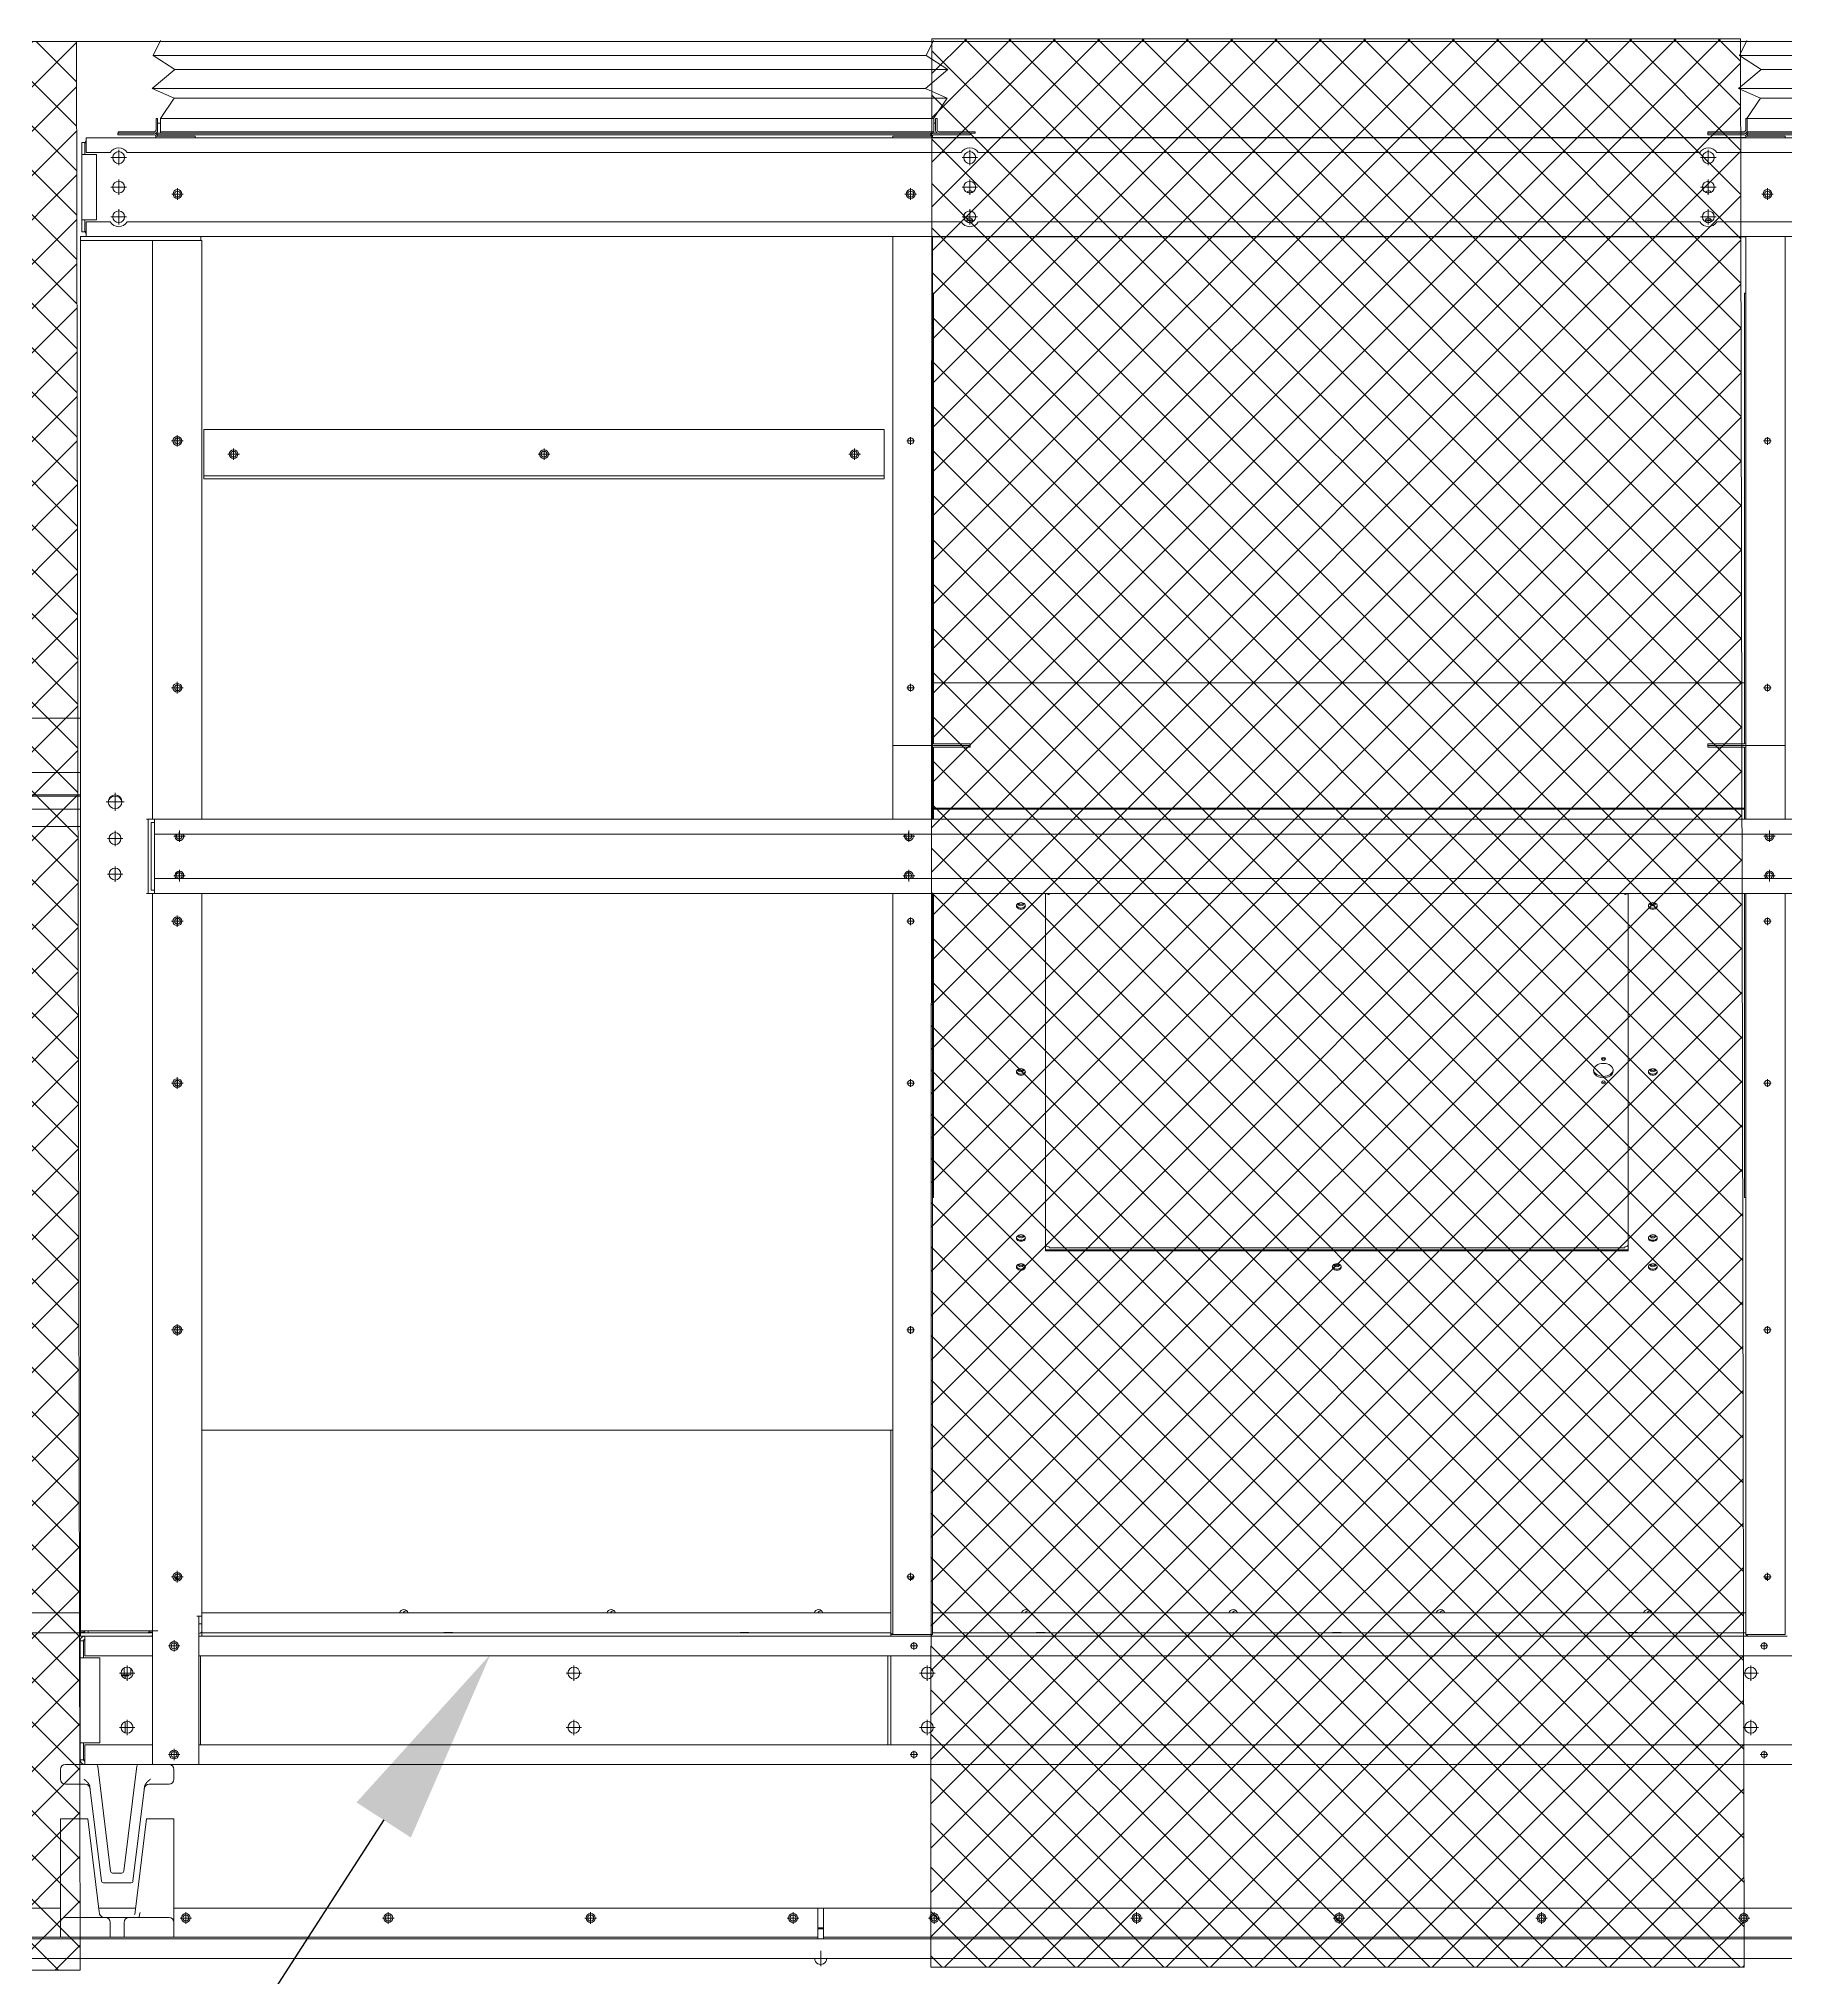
# Model space of a CAD drawing. Header units: millimetres. Extents: x -17070 to 42971, y -291348 to 40590.
# Drawn here: x 32506 to 34275, y 27488 to 29452 of the extents above; entities that cross this region are included whole.
import ezdxf
from ezdxf import colors
from ezdxf.entities.mleader import LeaderData, LeaderLine
from ezdxf.math import Vec2, Vec3

# ---------------------------------------------------------------- set-up
doc = ezdxf.new("R2010")
doc.units = ezdxf.units.MM
doc.layers.add('냉각탑_dim', color=1, linetype='Continuous')
doc.styles.get("Standard").update_dxf_attribs({"font": 'arial.ttf'})
pattern_1 = [(45, (-1255604.115, -405620.585), (-22.4506403, 22.4506403), []), (135, (-1255604.115, -405620.585), (-22.4506403, -22.4506403), [])]

# ---------------------------------------------------------------- blocks, each defined once
blk = doc.blocks.new('3753456')
at = {"color": 0, "lineweight": 5}
for p, q in [((337590.2, 91235.5), (337597.8, 91251)), ((337612.3, 91221.4), (337590.2, 91235.5)), ((337589.4, 91202.2), (337612.3, 91221.4)), ((337611.6, 91192.6), (337589.4, 91202.2)), ((337597.8, 91172), (337611.6, 91192.6))]:
    blk.add_line(p, q, dxfattribs=at)
blk = doc.blocks.new('45735')
at = {"color": 0, "lineweight": 5}
for p, q in [((339300, 91099.7), (338517, 91099.7)), ((338539.1, 91085.6), (339322.1, 91085.6)), ((338516.2, 91066.4), (339299.2, 91066.4)), ((339321.4, 91056.8), (338538.4, 91056.8))]:
    blk.add_line(p, q, dxfattribs=at)
for p in [(926.8, -135.8), (1709.8, -135.8)]:
    blk.add_blockref('3753456', p, dxfattribs=at)
blk = doc.blocks.new('2')
at = {"lineweight": 5}
h = blk.add_hatch(dxfattribs=at)
h.set_pattern_fill('ANSI37', scale=10)
h.set_pattern_definition(pattern_1)
h.paths.add_polyline_path([(32547.6, 27495.5), (32543.7, 29448.7), (32213.7, 29448.7), (32212.4, 27495.5)])
h = blk.add_hatch(dxfattribs=at)
h.set_pattern_fill('ANSI37', scale=10)
h.set_pattern_definition(pattern_1)
h.paths.add_polyline_path([(34233, 27498.4), (34229.1, 29451.6), (33410.3, 29451.6), (33409, 27498.4)])
at = {"color": 7, "lineweight": 20, "ltscale": 0.280701}
for p, q in [((35426.4, 29448.7), (32214.6, 29448.7)), ((32626, 29370.9), (32624.4, 29370.9)), ((32624.4, 29359), (32624.4, 29370.9)), ((32626, 29359), (32626, 29370.9)), ((33412.1, 29370.9), (32629.1, 29370.9)), ((32629.1, 29370.9), (32629.1, 29355.9)), ((33412.1, 29370.9), (33412.1, 29355.9)), ((33414, 29370.9), (33415.6, 29370.9)), ((33414, 29370.9), (33414, 29359)), ((33415.6, 29370.9), (33415.6, 29359)), ((34236.1, 29370.9), (34234.5, 29370.9)), ((34234.5, 29359), (34234.5, 29370.9)), ((35019.1, 29370.9), (34236.1, 29370.9)), ((34236.1, 29359), (34236.1, 29370.9)), ((32553.8, 29336.3), (32553.8, 29351.3)), ((35091.4, 29351.3), (32553.8, 29351.3)), ((32622.9, 29355.9), (32585.7, 29355.9)), ((32585.7, 29355.9), (32585.7, 29354.3)), ((32622.9, 29354.3), (32585.7, 29354.3)), ((32622.9, 29357.5), (32586, 29357.5)), ((32586, 29357.5), (32586, 29355.9)), ((32624.1, 29353.1), (32624.1, 29353.2)), ((32624.1, 29353.1), (32624.1, 29351.3)), ((32624.1, 29353.1), (32664.1, 29353.1)), ((32625.7, 29353.1), (32625.7, 29355.9)), ((32625.7, 29355.9), (33409.1, 29355.9)), ((32625.7, 29354.3), (33409.1, 29354.3)), ((32629.1, 29366), (32626, 29366)), ((32626.9, 29356), (32666.1, 29356)), ((32626.9, 29355.9), (32626.9, 29356)), ((33412.1, 29357.5), (32629.1, 29357.5)), ((33412.1, 29355.9), (32629.1, 29355.9)), ((32664.1, 29353.1), (32664.1, 29351.3)), ((32666.1, 29355.9), (32666.1, 29356)), ((33407.9, 29356), (33368.7, 29356)), ((33368.7, 29355.9), (33368.7, 29356)), ((33410.7, 29353.1), (33370.7, 29353.1)), ((33370.7, 29351.3), (33370.7, 29353.1)), ((33407.9, 29356), (33407.9, 29355.9)), ((33409.1, 29353.1), (33409.1, 29355.9)), ((33409.1, 29353.1), (33410.7, 29353.1)), ((33410.7, 29353.1), (33410.7, 29351.3)), ((34234.5, 29351.5), (33410.7, 29351.5)), ((33411.9, 29355.9), (33449.1, 29355.9)), ((33411.9, 29354.3), (33449.1, 29354.3)), ((33414, 29366), (33412.1, 29366)), ((33454, 29357.5), (33417.1, 29357.5)), ((33454, 29355.9), (33417.1, 29355.9)), ((33449.1, 29354.3), (33449.1, 29355.9)), ((33454, 29357.5), (33454, 29355.9)), ((34196.1, 29354.3), (34196.1, 29357.5)), ((34233, 29357.5), (34196.1, 29357.5)), ((34233.3, 29355.9), (34196.1, 29355.9)), ((34233.3, 29354.3), (34196.1, 29354.3)), ((34234.5, 29353.1), (34234.5, 29353.2)), ((34237.3, 29353.1), (34234.5, 29353.1)), ((34234.5, 29353.1), (34234.5, 29351.3)), ((34236.1, 29353.1), (34236.1, 29359)), ((35019.1, 29357.5), (34236.1, 29357.5)), ((34236.1, 29355.9), (35019.5, 29355.9)), ((34236.1, 29354.3), (35019.5, 29354.3)), ((34237.3, 29353.1), (34274.5, 29353.1)), ((34274.5, 29351.3), (34274.5, 29353.1)), ((32549.1, 29334.3), (32549.1, 29346.6)), ((32552.3, 29346.6), (32549.1, 29346.6)), ((32549.1, 29334.3), (32549.1, 29268.3)), ((32554.3, 29334.3), (32549.1, 29334.3)), ((32552.3, 29346.6), (32552.3, 29334.3)), ((32553.8, 29346.1), (32552.3, 29346.1)), ((32553.8, 29336.3), (32578, 29336.3)), ((32554.3, 29334.3), (32564.1, 29334.3)), ((32564.1, 29268.3), (32564.1, 29334.3)), ((32578.8, 29331.3), (32594.4, 29331.3)), ((32586.6, 29339.1), (32586.6, 29323.5)), ((32595.3, 29336.3), (33440, 29336.3)), ((33440.8, 29331.3), (33456.4, 29331.3)), ((33448.6, 29339.1), (33448.6, 29323.5)), ((33457.3, 29336.3), (34188, 29336.3)), ((34188.8, 29331.3), (34204.4, 29331.3)), ((34196.6, 29339.1), (34196.6, 29323.5)), ((34205.3, 29336.3), (35050, 29336.3)), ((32578.8, 29301.3), (32594.4, 29301.3)), ((32586.6, 29309.1), (32586.6, 29293.5)), ((32640.3, 29294.3), (32652, 29294.3)), ((32646.1, 29300.2), (32646.1, 29288.5)), ((33382.9, 29294.3), (33394.6, 29294.3)), ((33388.7, 29300.2), (33388.7, 29288.5)), ((33440.8, 29301.3), (33456.4, 29301.3)), ((33448.6, 29309.1), (33448.6, 29293.5)), ((34188.8, 29301.3), (34204.4, 29301.3)), ((34196.6, 29309.1), (34196.6, 29293.5)), ((34250.7, 29294.3), (34262.4, 29294.3)), ((34256.5, 29300.2), (34256.5, 29288.5)), ((32586.6, 29279.1), (32586.6, 29263.5)), ((33448.6, 29279.1), (33448.6, 29263.5)), ((34196.6, 29279.1), (34196.6, 29263.5)), ((32564.1, 29268.3), (32549.1, 29268.3)), ((32549.1, 29256), (32549.1, 29268.3)), ((32552.3, 29256), (32549.1, 29256)), ((32552.3, 29268.3), (32552.3, 29256)), ((32553.8, 29256.5), (32552.3, 29256.5)), ((32553.8, 29266.3), (32553.8, 29251.3)), ((32578, 29266.3), (32553.8, 29266.3)), ((32578.8, 29271.3), (32594.4, 29271.3)), ((33440, 29266.3), (32595.3, 29266.3)), ((33440.8, 29271.3), (33456.4, 29271.3)), ((34188, 29266.3), (33457.3, 29266.3)), ((34188.8, 29271.3), (34204.4, 29271.3)), ((35050, 29266.3), (34205.3, 29266.3)), ((32547.9, 29251.3), (32669.7, 29251.3)), ((32547.9, 29251.3), (32547.9, 29247.3)), ((32626.1, 29247.3), (32547.9, 29247.3)), ((32547.9, 29247.3), (32547.9, 27839.1)), ((32547.9, 29247.3), (32669.7, 29247.3)), ((32553.8, 29251.3), (35091.4, 29251.3)), ((32620.9, 28661.1), (32620.9, 29247.3)), ((32670.9, 29247.3), (32665.7, 29247.3)), ((32669.7, 29251.3), (32669.7, 29247.3)), ((32670.9, 29247.3), (32670.9, 28661.1)), ((33370.7, 28661.1), (33370.7, 29251.3)), ((33410.7, 29251.3), (33410.7, 28661.1)), ((34234.5, 29251), (33410.7, 29251)), ((34234.5, 29251.3), (34234.5, 28735.9)), ((34274.5, 28735.9), (34274.5, 29251.3)), ((33410.7, 29193.9), (33411.9, 29193.9)), ((33411.9, 29193.9), (33411.9, 29192.3)), ((34233.3, 28737.5), (34233.3, 29193.9)), ((34234.5, 29193.9), (34233.3, 29193.9)), ((33411.9, 29192.3), (33411.9, 28737.5)), ((34234.5, 29143.1), (34234.5, 29142.9)), ((33361.9, 29055.9), (32672.9, 29055.9)), ((32672.9, 29005.9), (32672.9, 29055.9)), ((33361.9, 29055.9), (33361.9, 29011.1)), ((32640.1, 29044.3), (32651.8, 29044.3)), ((32645.9, 29050.2), (32645.9, 29038.5)), ((32646.1, 29048.2), (32646.1, 29040.4)), ((32702.9, 29036.8), (32702.9, 29025.1)), ((33017.4, 29036.8), (33017.4, 29025.1)), ((33331.9, 29036.8), (33331.9, 29025.1)), ((33384.8, 29044.3), (33392.6, 29044.3)), ((33388.7, 29048.2), (33388.7, 29040.4)), ((34252.6, 29044.3), (34260.4, 29044.3)), ((34256.5, 29048.2), (34256.5, 29040.4)), ((32697.1, 29030.9), (32708.8, 29030.9)), ((33011.6, 29030.9), (33023.3, 29030.9)), ((33326.1, 29030.9), (33337.8, 29030.9)), ((32672.9, 29009.1), (33361.9, 29009.1)), ((32672.9, 29005.9), (33361.9, 29005.9)), ((33361.9, 29011.1), (33361.9, 29005.9)), ((32640.1, 28794.3), (32651.8, 28794.3)), ((32645.9, 28800.2), (32645.9, 28788.5)), ((32646.1, 28798.2), (32646.1, 28790.4)), ((33384.8, 28794.3), (33392.6, 28794.3)), ((33388.7, 28798.2), (33388.7, 28790.4)), ((34233.3, 28799.4), (33411.9, 28799.4)), ((34252.6, 28794.3), (34260.4, 28794.3)), ((34256.5, 28798.2), (34256.5, 28790.4)), ((32547.9, 28763.4), (32472.6, 28763.4)), ((33370.7, 28735.9), (33407.9, 28735.9)), ((33410.7, 28735.9), (33370.7, 28735.9)), ((33449.1, 28737.5), (33411.9, 28737.5)), ((33449.1, 28735.9), (33411.9, 28735.9)), ((33411.9, 28735.9), (33449.1, 28735.9)), ((33411.9, 28734.3), (33449.1, 28734.3)), ((33411.9, 28734.3), (33411.9, 28661.1)), ((33449.1, 28734.3), (33449.1, 28737.5)), ((34196.1, 28737.5), (34233.3, 28737.5)), ((34196.1, 28734.3), (34196.1, 28737.5)), ((34196.1, 28735.9), (34233.3, 28735.9)), ((34233.3, 28735.9), (34196.1, 28735.9)), ((34233.3, 28734.3), (34196.1, 28734.3)), ((34233.3, 28661.1), (34233.3, 28734.3)), ((34234.5, 28735.7), (34234.5, 28736.2)), ((34274.5, 28735.9), (34234.5, 28735.9)), ((34234.5, 28661.1), (34234.5, 28735.9)), ((34237.3, 28735.9), (34274.5, 28735.9)), ((34274.5, 28661.1), (34274.5, 28735.9)), ((32547.9, 28708.4), (32472.6, 28708.4)), ((32234.6, 28685.8), (32547.9, 28685.8)), ((32234.6, 28684.4), (32547.9, 28684.4)), ((32547.9, 28701.1), (32547.9, 28586.1)), ((32582.9, 28688), (32582.9, 28669.8)), ((32547.9, 28671.2), (32234.6, 28671.2)), ((32573.8, 28678.9), (32592, 28678.9)), ((34233.3, 28672.4), (33411.9, 28672.4)), ((34233.3, 28671.2), (33411.9, 28671.2)), ((32547.9, 28653.7), (32237.5, 28653.7)), ((32582.9, 28649.4), (32582.9, 28633.8)), ((32622.8, 28661.1), (32614.9, 28661.1)), ((32616.4, 28661.1), (32616.4, 28586.1)), ((32619.6, 28657.9), (32619.6, 28589.3)), ((32619.6, 28657.9), (32622.8, 28657.9)), ((32622.8, 28661.1), (35022.4, 28661.1)), ((32622.8, 28646.1), (32622.8, 28661.1)), ((32622.8, 28657.9), (32622.8, 28589.3)), ((35022.4, 28646.1), (32622.8, 28646.1)), ((32642.3, 28644), (32654, 28644)), ((32647.9, 28647.9), (32647.9, 28640.1)), ((32648.1, 28649.9), (32648.1, 28638.2)), ((33381.1, 28644), (33392.8, 28644)), ((33386.7, 28647.9), (33386.7, 28640.1)), ((33386.9, 28649.9), (33386.9, 28638.2)), ((34252.7, 28644), (34264.4, 28644)), ((34258.5, 28649.9), (34258.5, 28638.2)), ((32575.1, 28641.6), (32590.7, 28641.6)), ((32575.1, 28605.6), (32590.7, 28605.6)), ((32582.9, 28613.4), (32582.9, 28597.8)), ((32647.9, 28607.9), (32647.9, 28600.1)), ((32648.1, 28609.9), (32648.1, 28598.2)), ((33386.7, 28607.9), (33386.7, 28600.1)), ((33386.9, 28609.9), (33386.9, 28598.2)), ((34258.5, 28609.9), (34258.5, 28598.2)), ((32622.8, 28586.1), (32614.9, 28586.1)), ((32622.8, 28589.3), (32619.6, 28589.3)), ((32620.9, 27839.1), (32620.9, 28586.1)), ((32622.8, 28601.1), (35022.4, 28601.1)), ((32622.8, 28601.1), (32622.8, 28591.3)), ((32622.8, 28586.1), (32622.8, 28591.3)), ((35022.4, 28586.1), (32622.8, 28586.1)), ((32642.3, 28604), (32654, 28604)), ((32670.9, 28586.1), (32670.9, 27853.9)), ((33370.7, 27835.5), (33370.7, 28586.1)), ((33381.1, 28604), (33392.8, 28604)), ((33410.7, 28586.1), (33410.7, 27836.7)), ((33411.9, 28586.1), (33411.9, 28277.9)), ((33525.4, 28586.1), (33525.4, 28224.2)), ((33528.9, 28586.1), (33528.9, 28585)), ((34111.9, 28586.1), (34111.9, 28585)), ((34115.4, 28586.1), (34115.4, 28230.5)), ((34115.4, 28224.2), (34115.4, 28586.1)), ((34233.3, 28483.1), (34233.3, 28586.1)), ((34234.5, 28586.1), (34234.5, 27836.7)), ((34234.5, 28483.1), (34234.5, 28586.1)), ((34252.7, 28604), (34264.4, 28604)), ((34274.5, 27835.5), (34274.5, 28586.1)), ((32640.1, 28557.9), (32651.8, 28557.9)), ((32642.2, 28557.9), (32650, 28557.9)), ((32645.9, 28563.8), (32645.9, 28552.1)), ((32646.1, 28561.8), (32646.1, 28554)), ((33384.8, 28557.9), (33392.6, 28557.9)), ((33388.7, 28561.8), (33388.7, 28554)), ((34252.6, 28557.9), (34260.4, 28557.9)), ((34256.5, 28561.8), (34256.5, 28554)), ((34233.3, 28277.9), (34233.3, 28483.1)), ((32640.1, 28393.9), (32651.8, 28393.9)), ((32642.2, 28393.9), (32650, 28393.9)), ((32645.9, 28399.8), (32645.9, 28388.1)), ((32646.1, 28397.8), (32646.1, 28390)), ((33384.8, 28393.9), (33392.6, 28393.9)), ((33388.7, 28397.8), (33388.7, 28390)), ((34252.6, 28393.9), (34260.4, 28393.9)), ((34256.5, 28397.8), (34256.5, 28390)), ((34234.5, 28328.8), (34234.5, 28329)), ((33410.7, 28277.9), (33411.9, 28277.9)), ((34234.5, 28277.9), (34233.3, 28277.9)), ((33525.4, 28225.2), (34115.4, 28225.2)), ((33525.4, 28224.2), (34115.4, 28224.2)), ((33528.9, 28227), (33528.9, 28228.1)), ((34111.9, 28227), (33528.9, 28227)), ((34111.9, 28227), (34111.9, 28228.1)), ((32640.1, 28143.9), (32651.8, 28143.9)), ((32642.2, 28143.9), (32650, 28143.9)), ((32645.9, 28149.8), (32645.9, 28138.1)), ((32646.1, 28147.8), (32646.1, 28140)), ((33384.8, 28143.9), (33392.6, 28143.9)), ((33388.7, 28147.8), (33388.7, 28140)), ((34252.6, 28143.9), (34260.4, 28143.9)), ((34256.5, 28147.8), (34256.5, 28140)), ((32670.9, 28042.4), (33370.7, 28042.4)), ((33368.7, 28042.4), (33368.7, 27836.1)), ((32645.9, 27899.8), (32645.9, 27888.1)), ((32646.1, 27897.8), (32646.1, 27890)), ((33388.7, 27897.8), (33388.7, 27890)), ((34256.5, 27897.8), (34256.5, 27890)), ((32640.1, 27893.9), (32651.8, 27893.9)), ((32642.2, 27893.9), (32650, 27893.9)), ((33384.8, 27893.9), (33392.6, 27893.9)), ((34252.6, 27893.9), (34260.4, 27893.9)), ((32237.5, 27857.4), (32547.9, 27857.4)), ((32547.9, 27839.1), (32618.9, 27839.1)), ((32547.9, 27839.1), (32547.9, 27837.9)), ((32555.8, 27839.1), (32555.8, 27837.1)), ((32620.9, 27839.1), (32618.9, 27839.1)), ((32620.9, 27839.1), (32626.1, 27839.1)), ((32620.9, 27703.9), (32620.9, 27839.1)), ((32667.7, 27853.9), (32665.7, 27853.9)), ((32670.9, 27853.9), (32667.7, 27853.9)), ((32667.7, 27853.9), (32667.7, 27703.9)), ((32667.7, 27846.3), (32670.9, 27846.3)), ((32670.9, 27857.4), (33368.7, 27857.4)), ((32670.9, 27853.9), (32670.9, 27846.3)), ((32670.9, 27838.9), (32670.9, 27846.3)), ((33410.7, 27857.4), (34234.5, 27857.4)), ((32217.5, 27837.3), (32547.9, 27837.3)), ((32547.6, 27811.9), (32547.6, 27829.2)), ((32547.6, 27829.2), (32552.3, 27829.2)), ((32547.9, 27837.9), (32552, 27837.9)), ((32547.9, 27837.9), (32547.9, 27837.1)), ((32547.9, 27837.1), (32547.9, 27833.9)), ((32547.9, 27837.1), (32618.9, 27837.1)), ((32547.9, 27833.9), (32618.9, 27833.9)), ((32550.8, 27829.2), (32550.8, 27811.9)), ((32620.9, 27833.9), (32552.3, 27833.9)), ((32552.3, 27813.9), (32552.3, 27833.9)), ((32617.3, 27837.9), (32620.5, 27837.9)), ((32636.9, 27823.9), (32648.6, 27823.9)), ((32642.7, 27829.8), (32642.7, 27818.1)), ((33368.7, 27833.9), (32667.7, 27833.9)), ((32670.5, 27837.9), (32670.9, 27837.9)), ((32670.9, 27837.9), (32670.9, 27833.9)), ((32670.9, 27837.3), (33368.7, 27837.3)), ((33370.7, 27836.1), (33368.7, 27836.1)), ((33368.7, 27836.1), (33368.7, 27835.5)), ((33370.7, 27835.5), (33368.7, 27835.5)), ((33368.7, 27833.9), (33368.7, 27835.5)), ((33407.9, 27833.9), (33368.7, 27833.9)), ((33370.7, 27835.5), (33407.9, 27835.5)), ((33388.2, 27823.9), (33396, 27823.9)), ((33392.1, 27827.8), (33392.1, 27820)), ((33410.7, 27835.5), (33407.9, 27835.5)), ((34237.3, 27833.9), (33407.9, 27833.9)), ((33410.7, 27837.3), (34234.5, 27837.3)), ((33410.7, 27836.7), (33410.7, 27835.5)), ((34234.5, 27836.7), (34234.5, 27835.5)), ((34234.5, 27835.5), (34237.3, 27835.5)), ((34274.5, 27835.5), (34237.3, 27835.5)), ((34237.3, 27833.9), (34276.5, 27833.9)), ((34249.2, 27823.9), (34257, 27823.9)), ((34253.1, 27827.8), (34253.1, 27820)), ((32547.6, 27811.9), (32547.6, 27725.9)), ((32552.3, 27811.9), (32547.6, 27811.9)), ((32620.9, 27813.9), (32552.3, 27813.9)), ((32552.3, 27811.9), (32567.6, 27811.9)), ((32567.6, 27811.9), (32567.6, 27725.9)), ((32592, 27794.5), (32592, 27801.6)), ((32595.1, 27804.2), (32595.1, 27788.6)), ((32599, 27794.5), (32599, 27801)), ((35092.9, 27813.9), (32667.7, 27813.9)), ((32669.3, 27813.9), (32669.3, 27723.9)), ((33047.6, 27804.2), (33047.6, 27788.6)), ((33365.5, 27813.9), (33365.5, 27723.9)), ((33368.7, 27813.9), (33368.7, 27723.9)), ((33405.6, 27804.2), (33405.6, 27788.6)), ((34239.6, 27804.2), (34239.6, 27788.6)), ((32587.3, 27796.4), (32602.9, 27796.4)), ((32599, 27794.5), (32589.4, 27794.5)), ((32589.7, 27793.7), (32596.4, 27793.7)), ((32593.1, 27793.1), (32593.1, 27790.8)), ((32596.4, 27793.7), (32596.4, 27794.5)), ((33039.8, 27796.4), (33055.4, 27796.4)), ((33397.8, 27796.4), (33413.4, 27796.4)), ((34231.8, 27796.4), (34247.4, 27796.4)), ((32587.3, 27741.4), (32602.9, 27741.4)), ((32593.1, 27747.1), (32593.1, 27735.8)), ((32595.1, 27749.2), (32595.1, 27733.6)), ((33039.8, 27741.4), (33055.4, 27741.4)), ((33047.6, 27749.2), (33047.6, 27733.6)), ((33397.8, 27741.4), (33413.4, 27741.4)), ((33405.6, 27749.2), (33405.6, 27733.6)), ((34231.8, 27741.4), (34247.4, 27741.4)), ((34239.6, 27749.2), (34239.6, 27733.6)), ((32547.6, 27708.6), (32547.6, 27725.9)), ((32567.6, 27725.9), (32547.6, 27725.9)), ((32550.8, 27725.9), (32550.8, 27708.6)), ((32552.3, 27723.9), (32620.9, 27723.9)), ((32552.3, 27723.9), (32552.3, 27703.9)), ((32667.7, 27723.9), (35092.9, 27723.9)), ((32532.6, 27703.9), (32537.6, 27703.9)), ((32537.6, 27703.9), (32552.3, 27703.9)), ((32552.3, 27708.6), (32547.6, 27708.6)), ((32552.3, 27703.9), (32667.7, 27703.9)), ((32578.4, 27595.7), (32565.3, 27702.2)), ((32604.9, 27702.2), (32591.8, 27595.7)), ((32636.9, 27713.9), (32648.6, 27713.9)), ((32642.7, 27719.8), (32642.7, 27708.1)), ((32667.7, 27703.9), (35092.9, 27703.9)), ((33388.2, 27713.9), (33396, 27713.9)), ((33392.1, 27717.8), (33392.1, 27710)), ((34249.2, 27713.9), (34257, 27713.9)), ((34253.1, 27717.8), (34253.1, 27710)), ((32527.6, 27698.9), (32527.6, 27688.9)), ((32532.6, 27683.9), (32537.6, 27683.9)), ((32537.6, 27683.9), (32552.7, 27683.9)), ((32632.6, 27683.9), (32617.5, 27683.9)), ((32632.6, 27683.9), (32637.6, 27683.9)), ((32642.6, 27698.9), (32642.6, 27688.9)), ((32569.2, 27585.7), (32557.5, 27680.9)), ((32601, 27585.7), (32612.7, 27680.9)), ((32527.6, 27528.9), (32527.6, 27648.9)), ((32527.6, 27648.9), (32532.6, 27648.9)), ((32532.6, 27648.9), (32550.3, 27648.9)), ((32555.3, 27648.9), (32550.3, 27648.9)), ((32566.9, 27554.5), (32555.3, 27648.9)), ((32603.3, 27554.5), (32614.9, 27648.9)), ((32614.9, 27648.9), (32619.9, 27648.9)), ((32642.6, 27648.9), (32619.9, 27648.9)), ((32642.6, 27648.9), (32642.6, 27553.9)), ((32571.2, 27583.9), (32599.1, 27583.9)), ((32580.4, 27593.9), (32589.8, 27593.9)), ((32219.6, 27558.3), (32527.6, 27558.3)), ((32532.6, 27548.9), (32537.6, 27548.9)), ((32537.6, 27548.9), (32573.1, 27548.9)), ((32566.5, 27558.3), (32603.8, 27558.3)), ((32566.9, 27554.5), (32567.1, 27553.3)), ((32573.1, 27548.9), (32597.1, 27548.9)), ((32637.6, 27548.9), (32597.1, 27548.9)), ((32598.1, 27548.9), (32598.1, 27548.9)), ((32601.4, 27550.1), (32601.4, 27550.1)), ((32603.3, 27554.5), (32603.2, 27553.3)), ((32608.3, 27553.9), (32607, 27548.9)), ((32642.6, 27558.3), (33294.6, 27558.3)), ((32642.6, 27543.9), (32642.6, 27553.9)), ((32648.8, 27548.3), (32660.5, 27548.3)), ((32654.6, 27554.2), (32654.6, 27542.5)), ((32853.8, 27548.3), (32865.5, 27548.3)), ((32859.6, 27554.2), (32859.6, 27542.5)), ((33058.8, 27548.3), (33070.5, 27548.3)), ((33064.6, 27554.2), (33064.6, 27542.5)), ((33263.8, 27548.3), (33275.5, 27548.3)), ((33269.6, 27554.2), (33269.6, 27542.5)), ((33300.6, 27558.3), (33294.6, 27558.3)), ((33294.6, 27558.3), (33294.6, 27527.3)), ((33300.6, 27558.3), (34344.6, 27558.3)), ((33300.6, 27558.3), (33300.6, 27527.3)), ((33406.8, 27548.3), (33418.5, 27548.3)), ((33412.6, 27554.2), (33412.6, 27542.5)), ((33611.8, 27548.3), (33623.5, 27548.3)), ((33617.6, 27554.2), (33617.6, 27542.5)), ((33816.8, 27548.3), (33828.5, 27548.3)), ((33822.6, 27554.2), (33822.6, 27542.5)), ((34021.8, 27548.3), (34033.5, 27548.3)), ((34027.6, 27554.2), (34027.6, 27542.5)), ((34226.8, 27548.3), (34238.5, 27548.3)), ((34232.6, 27554.2), (34232.6, 27542.5)), ((32177.8, 27527.3), (35467.4, 27527.3)), ((33294.6, 27528.9), (32219.6, 27528.9)), ((32578.1, 27528.9), (32578.1, 27543.9)), ((32592.1, 27528.9), (32592.1, 27543.9)), ((32642.6, 27528.9), (32642.6, 27543.9)), ((33294.6, 27538.3), (33300.6, 27538.3)), ((33300.6, 27537.3), (33294.6, 27537.3)), ((33300.6, 27528.9), (34344.6, 27528.9)), ((35392.9, 27507.3), (32252.3, 27507.3)), ((33289.8, 27507.3), (33305.4, 27507.3)), ((33297.6, 27515.1), (33297.6, 27499.5))]:
    blk.add_line(p, q, dxfattribs=at)
at = {"color": 0, "lineweight": 20}
for points in [[(32213.7, 29448.7), (32543.7, 29448.7), (32547.6, 27495.5), (32212.4, 27495.5)], [(33410.3, 29451.6), (34229.1, 29451.6), (34233, 27498.4), (33409, 27498.4)]]:
    blk.add_lwpolyline(points, close=True, dxfattribs=at)
at = {"color": 7, "lineweight": 20, "ltscale": 0.280701}
for centre, radius in [((32586.6, 29331.3), 6), ((33448.6, 29331.3), 6), ((34196.6, 29331.3), 6), ((32586.6, 29301.3), 6), ((32646.1, 29294.3), 4.5), ((32646.1, 29294.3), 3), ((33388.7, 29294.3), 4.5), ((33388.7, 29294.3), 3), ((33448.6, 29301.3), 6), ((34196.6, 29301.3), 6), ((34256.5, 29294.3), 4.5), ((34256.5, 29294.3), 3), ((32586.6, 29271.3), 6), ((33448.6, 29271.3), 6), ((34196.6, 29271.3), 6), ((32645.9, 29044.3), 4.5), ((32646.1, 29044.3), 3), ((33388.7, 29044.3), 3), ((34256.5, 29044.3), 3), ((32702.9, 29030.9), 4.5), ((32702.9, 29030.9), 3), ((33017.4, 29030.9), 4.5), ((33017.4, 29030.9), 3), ((33331.9, 29030.9), 4.5), ((33331.9, 29030.9), 3), ((32645.9, 28794.3), 4.5), ((32646.1, 28794.3), 3), ((33388.7, 28794.3), 3), ((34256.5, 28794.3), 3), ((32582.9, 28678.9), 7), ((32582.9, 28641.6), 6), ((32582.9, 28605.6), 6), ((32645.9, 28557.9), 4.5), ((32646.1, 28557.9), 3), ((33388.7, 28557.9), 3), ((34256.5, 28557.9), 3), ((32645.9, 28393.9), 4.5), ((32646.1, 28393.9), 3), ((33388.7, 28393.9), 3), ((34256.5, 28393.9), 3), ((32645.9, 28143.9), 4.5), ((32646.1, 28143.9), 3), ((33388.7, 28143.9), 3), ((34256.5, 28143.9), 3), ((32645.9, 27893.9), 4.5), ((32646.1, 27893.9), 3), ((33388.7, 27893.9), 3), ((34256.5, 27893.9), 3), ((32642.7, 27823.9), 4.5), ((32642.7, 27823.9), 3), ((33392.1, 27823.9), 3), ((34253.1, 27823.9), 3), ((32595.1, 27796.4), 6), ((33047.6, 27796.4), 6), ((33405.6, 27796.4), 6), ((34239.6, 27796.4), 6), ((32595.1, 27741.4), 6), ((33047.6, 27741.4), 6), ((33405.6, 27741.4), 6), ((34239.6, 27741.4), 6), ((32642.7, 27713.9), 4.5), ((32642.7, 27713.9), 3), ((33392.1, 27713.9), 3), ((34253.1, 27713.9), 3), ((32654.6, 27548.3), 4.5), ((32654.6, 27548.3), 3), ((32859.6, 27548.3), 4.5), ((32859.6, 27548.3), 3), ((33064.6, 27548.3), 4.5), ((33064.6, 27548.3), 3), ((33269.6, 27548.3), 4.5), ((33269.6, 27548.3), 3), ((33412.6, 27548.3), 4.5), ((33412.6, 27548.3), 3), ((33617.6, 27548.3), 4.5), ((33617.6, 27548.3), 3), ((33822.6, 27548.3), 4.5), ((33822.6, 27548.3), 3), ((34027.6, 27548.3), 4.5), ((34027.6, 27548.3), 3), ((34232.6, 27548.3), 4.5), ((34232.6, 27548.3), 3)]:
    blk.add_circle(centre, radius, dxfattribs=at)
for centre, radius, start, end in [((32622.9, 29359), 1.5, 270, 0), ((32622.9, 29359), 3.1, 270, 0), ((32622.9, 29353.1), 2.8, 0, 90), ((32622.9, 29353.1), 1.2, 0, 90), ((32627.7, 29352), 3.97, 119.2775, 131.4376), ((33411.9, 29353.1), 2.8, 90, 180), ((33407.2, 29352), 3.97, 48.5625, 60.7225), ((33411.9, 29353.1), 1.2, 90, 180), ((33417.1, 29359), 3.1, 180, 270), ((33417.1, 29359), 1.5, 180, 270), ((34233, 29359), 1.5, 270, 0), ((34233, 29359), 3.1, 270, 0), ((34233.3, 29353.1), 2.8, 0, 90), ((34233.3, 29353.1), 1.2, 0, 90), ((34238.1, 29352), 3.97, 119.2775, 131.4376), ((32558.1, 29346.1), 5.2, 145.784, 180), ((32586.6, 29331.3), 10, 29.9997, 150.0003), ((33448.6, 29331.3), 10, 29.9997, 150.0003), ((34196.6, 29331.3), 10, 29.9997, 150.0003), ((32558.1, 29256.5), 5.2, 180, 214.216), ((32586.6, 29271.3), 10, 210.0003, 329.9997), ((33448.6, 29271.3), 10, 210.0003, 329.9997), ((34196.6, 29271.3), 10, 210.0003, 329.9997), ((32558.1, 29256.5), 5.2, 269.7865, 270), ((32618.9, 29256.5), 5.2, 270, 270.2146), ((33416.3, 29256.5), 5.2, 269.7849, 270), ((34228.9, 29256.5), 5.2, 270, 270.2151), ((33411.9, 28738.7), 1.2, 180, 270), ((33411.9, 28738.7), 2.8, 244.624, 270), ((33411.9, 28733.1), 2.8, 90, 115.376), ((33411.9, 28733.1), 1.2, 90, 180), ((34233.3, 28738.7), 1.2, 270, 0), ((34233.3, 28738.7), 2.8, 270, 295.3779), ((34233.3, 28733.1), 2.8, 64.6221, 90), ((34233.3, 28733.1), 1.2, 0, 90), ((32582.9, 28677.6), 7, 5.328, 174.672), ((32648.1, 28644), 4.5, 152.1815, 27.8185), ((32647.9, 28644), 3, 135.5708, 44.4292), ((32647.9, 28644), 4.5, 271.259, 27.8193), ((33386.9, 28644), 4.5, 152.1815, 27.8185), ((33386.7, 28644), 3, 135.5722, 44.4278), ((34258.5, 28644), 4.5, 152.1815, 27.8185), ((34258.5, 28644), 3, 135.5722, 44.4278), ((32648.1, 28604), 4.5, 319.8764, 220.1235), ((32648.1, 28604), 4.5, 91.259, 151.3521), ((32647.9, 28604), 3, 284.8411, 255.1589), ((32647.9, 28604), 4.5, 319.8773, 88.7123), ((33386.9, 28604), 4.5, 319.8764, 220.1235), ((33386.7, 28604), 3, 284.8374, 255.1626), ((34258.5, 28604), 4.5, 319.8764, 220.1235), ((34258.5, 28604), 3, 284.8374, 255.1626), ((32877.6, 27856.3), 3, 62.3709, 159.7606), ((33087.6, 27856.3), 3, 62.3709, 159.7606), ((33297.6, 27856.3), 3, 62.3709, 159.7606), ((33507.6, 27856.3), 3, 62.3709, 159.7606), ((33717.6, 27856.3), 3, 62.3709, 159.7606), ((33927.6, 27856.3), 3, 62.3709, 159.7606), ((34137.6, 27856.3), 3, 62.3709, 159.7606), ((32555.8, 27840.6), 4.7, 198.6045, 228.1211), ((32555.8, 27840.6), 1.5, 268.4632, 270), ((32613.4, 27840.6), 1.5, 270, 271.5187), ((32613.4, 27840.6), 4.7, 311.8787, 341.3953), ((32618.9, 27839.1), 2, 270, 0), ((32552.3, 27829.2), 4.7, 90, 180), ((32552.3, 27829.2), 1.5, 90, 180), ((32618.9, 27839.1), 5.2, 270, 292.6199), ((33407.9, 27836.7), 2.8, 270, 334.6231), ((34237.3, 27836.7), 2.8, 205.3769, 270), ((32593.7, 27793.1), 0.6, 90, 180), ((32532.6, 27698.9), 5, 90, 180), ((32552.3, 27708.6), 4.7, 180, 270), ((32552.3, 27708.6), 1.5, 180, 270), ((32563.3, 27701.9), 2, 7, 90), ((32606.9, 27701.9), 2, 90, 173), ((32637.6, 27698.9), 5, 0, 90), ((32637.9, 27708.6), 4.7, 270, 270.2913), ((33372.8, 27708.6), 4.7, 269.7193, 270), ((33438.4, 27708.6), 4.7, 270, 270.2807), ((34206.8, 27708.6), 4.7, 269.7193, 270), ((34272.4, 27708.6), 4.7, 270, 270.2807), ((32532.6, 27688.9), 5, 180, 270), ((32552.7, 27678.9), 5, 7, 90), ((32617.5, 27678.9), 5, 90, 173), ((32637.6, 27688.9), 5, 270, 0), ((32571.2, 27585.9), 2, 187, 270), ((32580.4, 27595.9), 2, 187, 270), ((32589.8, 27595.9), 2, 270, 353), ((32599.1, 27585.9), 2, 270, 353), ((32532.6, 27543.9), 5, 90, 180), ((32572, 27553.9), 5, 187.0004, 198.7562), ((32572, 27553.9), 4.97, 189.5501, 207.8016), ((32572.1, 27554), 5.08, 198.4501, 207.4918), ((32572, 27553.9), 5, 207.7495, 269.8075), ((32573.1, 27543.9), 5, 360, 90), ((32597.1, 27543.9), 5, 90, 180), ((32598.2, 27554.1), 5.19, 270.3847, 273.9534), ((32598.2, 27553.9), 4.97, 332.1921, 350.4624), ((32637.6, 27543.9), 5, 0, 90), ((33297.6, 27507.3), 6, 180, 0.0005)]:
    blk.add_arc(centre, radius, start, end, dxfattribs=at)
at = {"color": 7, "lineweight": 20, "ltscale": 0.280701, "extrusion": (0, 0, -1)}
for centre, major_axis, ratio, start_param, end_param in [((33448.6, 29295.3), (-3, 0), 0.799325, 0.317912, 0.5), ((33448.6, 29299.2), (-4.5, 0), 0.799325, 4.062751, 5.362027), ((33448.6, 29297.2), (-3, 0), 0.799325, 5.681015, 5.870646), ((33448.6, 29295.3), (-3, 0), 0.799325, 0.5, 2.823881), ((33448.6, 29297.2), (-3, 0), 0.799325, 3.554132, 3.745782), ((34196.6, 29295.3), (-3, 0), 0.799325, 0.317912, 0.5), ((34196.6, 29299.2), (-4.5, 0), 0.799325, 4.062751, 5.362027), ((34196.6, 29297.2), (-3, 0), 0.799325, 5.681015, 5.870646), ((34196.6, 29295.3), (-3, 0), 0.799325, 0.5, 2.823881), ((34196.6, 29297.2), (-3, 0), 0.799325, 3.554132, 3.745782), ((33448.6, 29267.7), (-3, 0), 0.799325, 0.000029, 0.5), ((33448.6, 29267.7), (-3, 0), 0.799325, 4.804788, 6.283214), ((33448.6, 29271.6), (-4.5, 0), 0.799325, 4.062751, 5.362027), ((33448.6, 29269.6), (-3, 0), 0.799325, 3.554132, 5.870646), ((33448.6, 29267.7), (-3, 0), 0.799325, 0.5, 3.141622), ((33448.6, 29267.7), (-3, 0), 0.799325, 3.141622, 4.619963), ((34196.6, 29267.7), (-3, 0), 0.799325, 0.000029, 0.5), ((34196.6, 29267.7), (-3, 0), 0.799325, 4.804788, 6.283214), ((34196.6, 29271.6), (-4.5, 0), 0.799325, 4.062751, 5.362027), ((34196.6, 29269.6), (-3, 0), 0.799325, 3.554132, 5.870646), ((34196.6, 29267.7), (-3, 0), 0.799325, 0.5, 3.141622), ((34196.6, 29267.7), (-3, 0), 0.799325, 3.141622, 4.619963), ((33528.9, 28587.4), (-3.5, 0), 0.681998, 4.712389, 5.703278), ((34111.9, 28587.4), (3.5, 0), 0.681998, 0.579907, 1.570796), ((33500.4, 28573.4), (4.5, 0), 0.731354, 3.141564, 4.212389), ((33500.4, 28574.5), (4.5, 0), 0.731354, 0.166549, 2.975043), ((33500.4, 28573.4), (4.5, 0), 0.731354, 6.283156, 9.424749), ((33500.4, 28575.8), (3, 0), 0.731354, 0.000984, 3.141564), ((33500.4, 28577.2), (3, 0), 0.731354, 0.536691, 2.604902), ((33500.4, 28573.4), (4.5, 0), 0.731354, 4.212389, 6.283156), ((34140.4, 28573.4), (4.5, 0), 0.731354, 3.141564, 4.212389), ((34140.4, 28574.5), (4.5, 0), 0.731354, 0.166549, 2.975043), ((34140.4, 28573.4), (4.5, 0), 0.731354, 6.283156, 9.424749), ((34140.4, 28575.8), (3, 0), 0.731354, 2.641593, 3.141564), ((34140.4, 28575.8), (3, 0), 0.731354, 0.000984, 2.641593), ((34140.4, 28577.2), (3, 0), 0.731354, 0.536691, 2.604902), ((34140.4, 28573.4), (4.5, 0), 0.731354, 4.212389, 6.283156), ((33500.4, 28405.2), (4.5, 0), 0.731354, 3.141564, 4.212389), ((33500.4, 28405.2), (4.5, 0), 0.731354, 4.212389, 6.283156), ((34090.4, 28406.6), (10, 0), 0.731354, 3.141593, 6.283185), ((34090.4, 28418.4), (2, 0), 0.731354, 3.141593, 6.283185), ((34090.4, 28418.4), (2, 0), 0.731354, 0, 3.141593), ((34090.4, 28419.8), (2, 0), 0.731354, 0.485056, 2.656537), ((34140.4, 28405.2), (4.5, 0), 0.731354, 3.141564, 4.212389), ((34140.4, 28405.2), (4.5, 0), 0.731354, 4.212389, 6.283156), ((33500.4, 28406.3), (4.5, 0), 0.731354, 0.166549, 2.975043), ((33500.4, 28405.2), (4.5, 0), 0.731354, 6.283156, 9.424749), ((33500.4, 28407.6), (3, 0), 0.731354, 2.641593, 3.141564), ((33500.4, 28407.6), (3, 0), 0.731354, 0.000984, 2.641593), ((33500.4, 28409), (3, 0), 0.731354, 0.536691, 2.604902), ((34090.4, 28408), (10, 0), 0.731354, 0.093387, 3.048205), ((34090.4, 28406.6), (10, 0), 0.731354, 0, 3.141593), ((34090.4, 28394.7), (2, 0), 0.731354, 3.141593, 6.283185), ((34090.4, 28394.7), (2, 0), 0.731354, 0, 3.141593), ((34090.4, 28396.1), (2, 0), 0.731354, 0.485056, 2.656537), ((34140.4, 28406.3), (4.5, 0), 0.731354, 0.166549, 2.975043), ((34140.4, 28405.2), (4.5, 0), 0.731354, 6.283156, 9.424749), ((34140.4, 28407.6), (3, 0), 0.731354, 0.000984, 3.141564), ((34140.4, 28409), (3, 0), 0.731354, 0.536691, 2.604902), ((33500.4, 28237), (4.5, 0), 0.731354, 3.141564, 4.212389), ((33500.4, 28238), (4.5, 0), 0.731354, 0.166549, 2.975043), ((33500.4, 28237), (4.5, 0), 0.731354, 6.283156, 9.424749), ((33500.4, 28239.4), (3, 0), 0.731354, 2.641593, 3.141564), ((33500.4, 28239.4), (3, 0), 0.731354, 0.000984, 2.641593), ((33500.4, 28240.8), (3, 0), 0.731354, 0.536691, 2.604902), ((33500.4, 28237), (4.5, 0), 0.731354, 4.212389, 6.283156), ((34140.4, 28237), (4.5, 0), 0.731354, 3.141564, 4.212389), ((34140.4, 28238), (4.5, 0), 0.731354, 0.166549, 2.975043), ((34140.4, 28237), (4.5, 0), 0.731354, 6.283156, 9.424749), ((34140.4, 28239.4), (3, 0), 0.731354, 0.000984, 3.141564), ((34140.4, 28240.8), (3, 0), 0.731354, 0.536691, 2.604902), ((34140.4, 28237), (4.5, 0), 0.731354, 4.212389, 6.283156), ((33528.9, 28230.5), (-3.5, 0), 0.681998, 4.712389, 6.283185), ((34111.9, 28230.5), (3.5, 0), 0.681998, 6.283185, 7.853982), ((33500.4, 28207.7), (4.5, 0), 0.731354, 3.141564, 4.212389), ((33500.4, 28208.8), (4.5, 0), 0.731354, 0.166549, 2.975043), ((33500.4, 28207.7), (4.5, 0), 0.731354, 6.283156, 9.424749), ((33500.4, 28210.2), (3, 0), 0.731354, 1.070796, 3.141564), ((33500.4, 28211.5), (3, 0), 0.731354, 1.070796, 2.604902), ((33500.4, 28207.7), (4.5, 0), 0.731354, 4.212389, 6.283156), ((33500.4, 28211.5), (3, 0), 0.731354, 0.536691, 1.070796), ((33500.4, 28210.2), (3, 0), 0.731354, 0.000984, 1.070796), ((33820.4, 28207.7), (4.5, 0), 0.731354, 3.141564, 4.212389), ((33820.4, 28208.8), (4.5, 0), 0.731354, 0.166549, 2.975043), ((33820.4, 28207.7), (4.5, 0), 0.731354, 6.283156, 9.424749), ((33820.4, 28210.2), (3, 0), 0.731354, 1.070796, 3.141564), ((33820.4, 28211.5), (3, 0), 0.731354, 1.070796, 2.604902), ((33820.4, 28207.7), (4.5, 0), 0.731354, 4.212389, 6.283156), ((33820.4, 28211.5), (3, 0), 0.731354, 0.536691, 1.070796), ((33820.4, 28210.2), (3, 0), 0.731354, 0.000984, 1.070796), ((34140.4, 28207.7), (4.5, 0), 0.731354, 3.141564, 4.212389), ((34140.4, 28208.8), (4.5, 0), 0.731354, 0.166549, 2.975043), ((34140.4, 28207.7), (4.5, 0), 0.731354, 6.283156, 9.424749), ((34140.4, 28210.2), (3, 0), 0.731354, 0.000984, 3.141564), ((34140.4, 28211.5), (3, 0), 0.731354, 0.536691, 2.604902), ((34140.4, 28207.7), (4.5, 0), 0.731354, 4.212389, 6.283156), ((32644.1, 27891.1), (3, 0), 0.866065, 4.381898, 6.273583), ((32644.1, 27890.3), (3, 0), 0.866065, 4.451688, 5.97838), ((32644.1, 27888.1), (4.5, 0), 0.866025, 4.649887, 5.39524), ((33390.7, 27890.3), (-3, 0), 0.866065, 0.304945, 1.070796), ((33390.7, 27889.5), (-3, 0), 0.866065, 0.609745, 1.070796), ((33390.7, 27890.3), (-3, 0), 0.866065, 1.070796, 1.831667), ((33390.7, 27889.5), (-3, 0), 0.866065, 1.070796, 1.685794), ((34254.5, 27890.3), (3, 0), 0.866065, 4.451742, 5.212389), ((34254.5, 27889.5), (3, 0), 0.866065, 4.597722, 5.212389), ((34254.5, 27890.3), (3, 0), 0.866065, 5.212389, 5.978398), ((34254.5, 27889.5), (3, 0), 0.866065, 5.212389, 5.673196), ((32875.4, 27856.3), (-4.5, 0), 1, 0.228118, 2.913474), ((33085.4, 27856.3), (-4.5, 0), 1, 0.228118, 2.913474), ((33295.4, 27856.3), (-4.5, 0), 1, 0.228118, 2.913474), ((33505.4, 27856.3), (-4.5, 0), 1, 0.228118, 2.913474), ((33715.4, 27856.3), (-4.5, 0), 1, 0.228118, 2.913474), ((33925.4, 27856.3), (-4.5, 0), 1, 0.228118, 2.913474), ((34135.4, 27856.3), (-4.5, 0), 1, 0.228118, 2.913474), ((32665.7, 27838.9), (-5.2, 0), 0.5, 3.141593, 4.317598), ((32920.4, 27837.4), (4.5, 0), 0.000436, 3.141622, 6.283214), ((32920.4, 27837.4), (4.5, 0), 0.000436, 2.070796, 3.141622), ((32920.4, 27837.4), (4.5, 0), 0.000436, 0.000029, 2.070796), ((33220.4, 27837.4), (4.5, 0), 0.000436, 3.141622, 6.283214), ((33220.4, 27837.4), (4.5, 0), 0.000436, 2.070796, 3.141622), ((33220.4, 27837.4), (4.5, 0), 0.000436, 0.000029, 2.070796), ((33520.4, 27837.4), (4.5, 0), 0.000436, 3.141622, 6.283214), ((33520.4, 27837.4), (4.5, 0), 0.000436, 2.070796, 3.141622), ((33520.4, 27837.4), (4.5, 0), 0.000436, 0.000029, 2.070796), ((33820.4, 27837.4), (4.5, 0), 0.000436, 3.141622, 6.283214), ((33820.4, 27837.4), (4.5, 0), 0.000436, 2.070796, 3.141622), ((33820.4, 27837.4), (4.5, 0), 0.000436, 0.000029, 2.070796), ((34120.4, 27837.4), (4.5, 0), 0.000436, 3.141622, 6.283214), ((34120.4, 27837.4), (4.5, 0), 0.000436, 2.070796, 3.141622), ((34120.4, 27837.4), (4.5, 0), 0.000436, 0.000029, 2.070796), ((34237.3, 27836.7), (-2.8, 0), 0.499932, 6.273315, 6.283185), ((33293, 27536.5), (2.5, 0), 0.458953, 5.406887, 5.486485), ((33293, 27537.5), (2.5, 0), 0.458953, 5.539208, 5.783185), ((33293, 27537.5), (2.5, 0), 0.458953, 5.783185, 6.283156), ((33293, 27537.5), (2.5, 0), 0.458953, 6.283156, 6.499007)]:
    blk.add_ellipse(centre, major_axis=major_axis, ratio=ratio, start_param=start_param, end_param=end_param, dxfattribs=at)
at = {"color": 7, "lineweight": 20, "ltscale": 0.280701}
for points, knots in [([(32557.5, 27680.9), (32557.4, 27681.2), (32557.4, 27681.6), (32557.3, 27681.9), (32557.1, 27682.6), (32556.8, 27683.2), (32556.6, 27683.5), (32556.3, 27684.2), (32555.8, 27684.8), (32555.6, 27685.1), (32555.1, 27685.7), (32554.5, 27686.3), (32554.2, 27686.6), (32553.6, 27687.2), (32552.9, 27687.8), (32552.6, 27688), (32552.1, 27688.4), (32551.7, 27688.7), (32551.6, 27688.8), (32551.5, 27688.9), (32551.5, 27688.9)], [0, 0, 0, 0, 0, 0, 2.255203, 2.255203, 2.255203, 4.814439, 4.814439, 4.814439, 7.821689, 7.821689, 7.821689, 11.45238, 11.45238, 11.45238, 15.709201, 15.709201, 15.709201, 16.735664, 16.735664, 16.735664, 16.735664, 16.735664, 16.735664]), ([(32612.7, 27680.9), (32612.8, 27681.2), (32612.8, 27681.6), (32612.9, 27681.9), (32613.1, 27682.6), (32613.4, 27683.2), (32613.6, 27683.5), (32614, 27684.2), (32614.4, 27684.8), (32614.6, 27685.1), (32615.2, 27685.7), (32615.7, 27686.3), (32616, 27686.6), (32616.7, 27687.2), (32617.3, 27687.8), (32617.7, 27688), (32618.1, 27688.4), (32618.5, 27688.7), (32618.6, 27688.8), (32618.7, 27688.9), (32618.8, 27688.9)], [0, 0, 0, 0, 0, 0, 2.255207, 2.255207, 2.255207, 4.814432, 4.814432, 4.814432, 7.821683, 7.821683, 7.821683, 11.452376, 11.452376, 11.452376, 15.709177, 15.709177, 15.709177, 16.735649, 16.735649, 16.735649, 16.735649, 16.735649, 16.735649])]:
    blk.add_open_spline(points, degree=5, knots=knots, dxfattribs=at)
at = {"color": 0, "lineweight": 20}
for p in [(-305895.6, -61665.2), (-304288.9, -61665.2)]:
    blk.add_blockref('45735', p, dxfattribs=at)

msp = doc.modelspace()

# ---------------------------------------------------------------- block references
msp.add_blockref('2', (0, 0))

# ---------------------------------------------------------------- leaders
at = {"layer": '냉각탑_dim', "lineweight": -3}
ml = msp.add_multileader_mtext('Standard', dxfattribs=at)
ml.set_content('')
ml.set_leader_properties(color=256)
ml.build(insert=Vec2(0, 0))
ml.multileader.update_dxf_attribs({"text_right_attachment_type": 6, "dogleg_length": 5, "arrow_head_size": 199.5, "scale": 30})
ctx = ml.context
ctx.base_point, ctx.scale, ctx.char_height, ctx.arrow_head_size, ctx.landing_gap_size, ctx.plane_origin = Vec3(31588.3, 25992.6), 30, 7.18, 199.5, 3.59, Vec3(33093.2, 26318.3)
ctx.right_attachment, ctx.text_align_type = 6, 2
notes = []
notes.append((ctx, [(0, (1, 1, 0), (31787.8, 25992.6), (-1, 0), 199.5, [(0, [(32963.1, 27815.3)], 0, [])])]))
ctx.mtext, ml.multileader.dxf.content_type = None, 0
for ctx, leaders in notes:
    for number, flags, end, landing, length, lines in leaders:
        leader = LeaderData()
        leader.index, (leader.has_last_leader_line, leader.has_dogleg_vector, leader.attachment_direction) = number, flags
        leader.last_leader_point, leader.dogleg_vector, leader.dogleg_length = Vec3(end), Vec3(landing), length
        for number, points, colour, breaks in lines:
            line = LeaderLine()
            line.index, line.vertices, line.color, line.breaks = number, Vec3.list(points), colors.encode_raw_color(colour), breaks
            leader.lines.append(line)
        ctx.leaders.append(leader)

doc.saveas('drawing.dxf')
